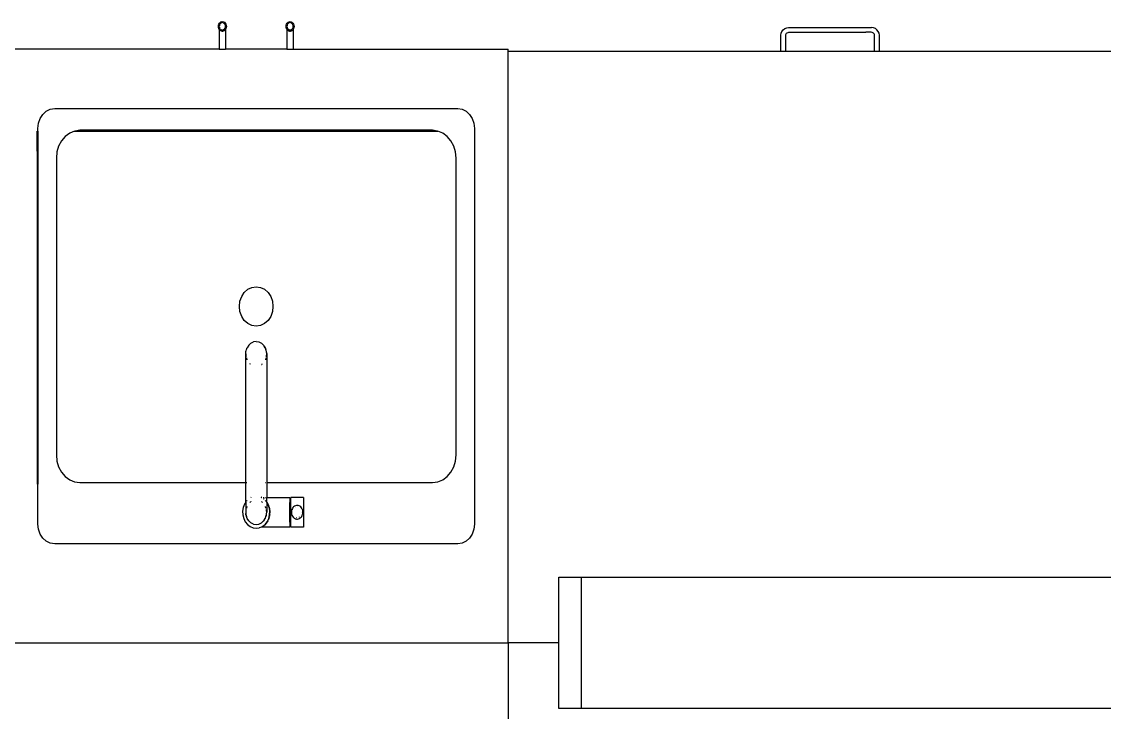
# Model space of a CAD drawing. Header units: metres. Extents: x 2.3 to 15.1, y 3 to 5.1.
# Drawn here: x 4.285 to 5.521, y 4.019 to 4.807 of the extents above; entities that cross this region are included whole.
import ezdxf

# ---------------------------------------------------------------- set-up
doc = ezdxf.new("R2010")
doc.units = ezdxf.units.M
doc.layers.add('Edges', color=7, linetype='Continuous')

# ---------------------------------------------------------------- blocks, each defined once
blk = doc.blocks.new('Chemistry Lab table pl')
at = {"layer": 'Edges'}
for p, q in [((4.513, 4.807), (4.5119, 4.8065)), ((4.513, 4.807), (4.5142, 4.8072)), ((4.5142, 4.8072), (4.5153, 4.807)), ((4.5153, 4.807), (4.5164, 4.8065)), ((4.5891, 4.8065), (4.5902, 4.807)), ((4.5902, 4.807), (4.5914, 4.8072)), ((4.5914, 4.8072), (4.5925, 4.807)), ((4.5925, 4.807), (4.5936, 4.8065)), ((4.5096, 4.8018), (4.5098, 4.8032)), ((4.5098, 4.8004), (4.5096, 4.8018)), ((4.5098, 4.8032), (4.5102, 4.8045)), ((4.5102, 4.7991), (4.5098, 4.8004)), ((4.5102, 4.8045), (4.5109, 4.8056)), ((4.5105, 4.7987), (4.5102, 4.7991)), ((4.5105, 4.7986), (4.5105, 4.7987)), ((4.5106, 4.7985), (4.5105, 4.7986)), ((4.5105, 4.7986), (4.5105, 4.7757)), ((4.5107, 4.8029), (4.5106, 4.8018)), ((4.5106, 4.8018), (4.5107, 4.8007)), ((4.5106, 4.7984), (4.5106, 4.7985)), ((4.5107, 4.7983), (4.5106, 4.7984)), ((4.511, 4.8039), (4.5107, 4.8029)), ((4.5107, 4.8007), (4.511, 4.7997)), ((4.5109, 4.798), (4.5107, 4.7983)), ((4.5109, 4.8056), (4.5119, 4.8065)), ((4.511, 4.798), (4.5109, 4.798)), ((4.5116, 4.8048), (4.511, 4.8039)), ((4.5116, 4.7988), (4.511, 4.7997)), ((4.5115, 4.7974), (4.511, 4.798)), ((4.5119, 4.7972), (4.511, 4.798)), ((4.5119, 4.7972), (4.5115, 4.7974)), ((4.5124, 4.8055), (4.5116, 4.8048)), ((4.5116, 4.7988), (4.5124, 4.7982)), ((4.5123, 4.7969), (4.5119, 4.7972)), ((4.513, 4.7966), (4.5119, 4.7972)), ((4.513, 4.7966), (4.5123, 4.7969)), ((4.5132, 4.8059), (4.5124, 4.8055)), ((4.5124, 4.7982), (4.5132, 4.7977)), ((4.5137, 4.7965), (4.513, 4.7966)), ((4.5142, 4.8061), (4.5132, 4.8059)), ((4.5132, 4.7977), (4.5142, 4.7976)), ((4.5137, 4.7965), (4.5142, 4.7965)), ((4.5151, 4.8059), (4.5142, 4.8061)), ((4.5151, 4.7977), (4.5142, 4.7976)), ((4.5146, 4.7965), (4.5142, 4.7965)), ((4.5146, 4.7965), (4.5153, 4.7966)), ((4.5151, 4.8059), (4.516, 4.8055)), ((4.5151, 4.7977), (4.516, 4.7982)), ((4.5153, 4.7966), (4.5164, 4.7972)), ((4.516, 4.7969), (4.5153, 4.7966)), ((4.5167, 4.8048), (4.516, 4.8055)), ((4.516, 4.7982), (4.5167, 4.7988)), ((4.5164, 4.7972), (4.516, 4.7969)), ((4.5164, 4.8065), (4.5174, 4.8056)), ((4.5164, 4.7972), (4.5165, 4.7973)), ((4.5165, 4.7973), (4.5168, 4.7975)), ((4.5168, 4.7974), (4.5165, 4.7973)), ((4.5167, 4.8048), (4.5173, 4.8039)), ((4.5167, 4.7988), (4.5173, 4.7997)), ((4.5168, 4.7974), (4.5174, 4.798)), ((4.5176, 4.8029), (4.5173, 4.8039)), ((4.5173, 4.7997), (4.5176, 4.8007)), ((4.5174, 4.8056), (4.5181, 4.8045)), ((4.5174, 4.798), (4.5176, 4.7983)), ((4.5177, 4.8018), (4.5176, 4.8029)), ((4.5176, 4.8007), (4.5177, 4.8018)), ((4.5177, 4.7984), (4.5176, 4.7983)), ((4.5178, 4.7986), (4.5177, 4.7985)), ((4.5177, 4.7985), (4.5177, 4.7984)), ((4.5178, 4.7987), (4.5181, 4.7991)), ((4.5178, 4.7986), (4.5178, 4.7987)), ((4.5178, 4.7986), (4.5178, 4.7757)), ((4.5181, 4.8045), (4.5186, 4.8032)), ((4.5186, 4.8004), (4.5181, 4.7991)), ((4.5186, 4.8032), (4.5187, 4.8018)), ((4.5187, 4.8018), (4.5186, 4.8004)), ((4.5868, 4.8018), (4.587, 4.8032)), ((4.587, 4.8004), (4.5868, 4.8018)), ((4.587, 4.8032), (4.5874, 4.8045)), ((4.5874, 4.7991), (4.587, 4.8004)), ((4.5874, 4.8045), (4.5881, 4.8056)), ((4.5877, 4.7987), (4.5874, 4.7991)), ((4.5877, 4.7986), (4.5877, 4.7987)), ((4.5877, 4.7986), (4.5878, 4.7985)), ((4.5877, 4.7986), (4.5877, 4.7757)), ((4.5879, 4.8029), (4.5878, 4.8018)), ((4.5878, 4.8018), (4.5879, 4.8007)), ((4.5878, 4.7985), (4.5878, 4.7984)), ((4.5878, 4.7984), (4.5879, 4.7983)), ((4.5882, 4.8039), (4.5879, 4.8029)), ((4.5879, 4.8007), (4.5882, 4.7997)), ((4.5879, 4.7983), (4.5881, 4.798)), ((4.5881, 4.8056), (4.5891, 4.8065)), ((4.5887, 4.7974), (4.5881, 4.798)), ((4.5882, 4.8039), (4.5888, 4.8048)), ((4.5882, 4.7997), (4.5888, 4.7988)), ((4.5887, 4.7974), (4.5891, 4.7972)), ((4.5888, 4.8048), (4.5896, 4.8055)), ((4.5888, 4.7988), (4.5896, 4.7982)), ((4.5891, 4.7972), (4.5895, 4.7969)), ((4.5902, 4.7966), (4.5891, 4.7972)), ((4.5895, 4.7969), (4.5902, 4.7966)), ((4.5904, 4.8059), (4.5896, 4.8055)), ((4.5896, 4.7982), (4.5904, 4.7977)), ((4.5909, 4.7965), (4.5902, 4.7966)), ((4.5914, 4.8061), (4.5904, 4.8059)), ((4.5914, 4.7976), (4.5904, 4.7977)), ((4.5909, 4.7965), (4.5914, 4.7965)), ((4.5923, 4.8059), (4.5914, 4.8061)), ((4.5914, 4.7976), (4.5923, 4.7977)), ((4.5914, 4.7965), (4.5918, 4.7965)), ((4.5918, 4.7965), (4.5923, 4.7966)), ((4.5932, 4.8055), (4.5923, 4.8059)), ((4.5932, 4.7982), (4.5923, 4.7977)), ((4.5923, 4.7966), (4.5925, 4.7966)), ((4.5925, 4.7966), (4.5932, 4.7969)), ((4.5939, 4.8048), (4.5932, 4.8055)), ((4.5932, 4.7982), (4.5939, 4.7988)), ((4.5932, 4.7969), (4.5936, 4.7972)), ((4.5936, 4.8065), (4.5946, 4.8056)), ((4.5936, 4.7972), (4.5946, 4.798)), ((4.5936, 4.7972), (4.594, 4.7974)), ((4.5945, 4.8039), (4.5939, 4.8048)), ((4.5945, 4.7997), (4.5939, 4.7988)), ((4.594, 4.7974), (4.5946, 4.798)), ((4.5948, 4.8029), (4.5945, 4.8039)), ((4.5945, 4.7997), (4.5948, 4.8007)), ((4.5946, 4.8056), (4.5953, 4.8045)), ((4.5946, 4.798), (4.5948, 4.7983)), ((4.595, 4.8018), (4.5948, 4.8029)), ((4.5948, 4.8007), (4.595, 4.8018)), ((4.5948, 4.7983), (4.5949, 4.7984)), ((4.5949, 4.7985), (4.595, 4.7986)), ((4.5949, 4.7984), (4.5949, 4.7985)), ((4.595, 4.7987), (4.5953, 4.7991)), ((4.595, 4.7986), (4.595, 4.7987)), ((4.595, 4.7986), (4.595, 4.7757)), ((4.5953, 4.8045), (4.5958, 4.8032)), ((4.5958, 4.8004), (4.5953, 4.7991)), ((4.5958, 4.8032), (4.5959, 4.8018)), ((4.5959, 4.8018), (4.5958, 4.8004)), ((5.1519, 4.7939), (5.1528, 4.796)), ((5.1528, 4.796), (5.1542, 4.7979)), ((5.1542, 4.7979), (5.1561, 4.7994)), ((5.1561, 4.7994), (5.1582, 4.8003)), ((5.1581, 4.794), (5.1588, 4.7946)), ((5.1582, 4.8003), (5.1604, 4.8005)), ((5.1588, 4.7946), (5.1597, 4.7949)), ((5.1597, 4.7949), (5.1607, 4.7951)), ((5.1604, 4.8005), (5.2551, 4.8005)), ((5.1607, 4.7951), (5.1668, 4.7951)), ((5.2486, 4.795), (5.1668, 4.795)), ((5.2547, 4.7951), (5.2486, 4.7951)), ((5.2558, 4.7949), (5.2547, 4.7951)), ((5.2572, 4.8003), (5.2551, 4.8005)), ((5.2566, 4.7946), (5.2558, 4.7949)), ((5.2574, 4.794), (5.2566, 4.7946)), ((5.2594, 4.7994), (5.2572, 4.8003)), ((5.2612, 4.7979), (5.2594, 4.7994)), ((5.2627, 4.796), (5.2612, 4.7979)), ((5.2636, 4.7939), (5.2627, 4.796)), ((5.1516, 4.7917), (5.1519, 4.7939)), ((5.1516, 4.7734), (5.1516, 4.7917)), ((5.157, 4.7913), (5.1572, 4.7924)), ((5.157, 4.7734), (5.157, 4.7913)), ((5.1572, 4.7924), (5.1575, 4.7933)), ((5.1575, 4.7933), (5.1581, 4.794)), ((5.2579, 4.7933), (5.2574, 4.794)), ((5.2583, 4.7924), (5.2579, 4.7933)), ((5.2584, 4.7913), (5.2583, 4.7924)), ((5.2584, 4.7734), (5.2584, 4.7913)), ((5.2639, 4.7917), (5.2636, 4.7939)), ((5.2639, 4.7734), (5.2639, 4.7917)), ((4.5105, 4.7757), (4.2676, 4.7757)), ((4.5105, 4.7757), (4.5178, 4.7757)), ((4.5877, 4.7757), (4.5178, 4.7757)), ((4.5877, 4.7757), (4.595, 4.7757)), ((4.595, 4.7757), (4.8403, 4.7757)), ((4.8403, 4.7734), (4.8403, 4.7757)), ((4.8403, 4.7734), (5.1516, 4.7734)), ((4.8403, 4.0984), (4.8403, 4.7734)), ((5.1516, 4.7734), (5.157, 4.7734)), ((5.157, 4.7734), (5.2584, 4.7734)), ((5.2584, 4.7734), (5.2639, 4.7734)), ((5.2639, 4.7734), (5.7851, 4.7734)), ((4.3178, 4.7072), (4.3228, 4.708)), ((4.3228, 4.708), (4.7828, 4.708)), ((4.7828, 4.708), (4.7877, 4.7072)), ((4.3042, 4.6913), (4.3062, 4.6967)), ((4.3062, 4.6967), (4.3092, 4.7014)), ((4.3092, 4.7014), (4.3132, 4.705)), ((4.3132, 4.705), (4.3178, 4.7072)), ((4.7877, 4.7072), (4.7923, 4.705)), ((4.7923, 4.705), (4.7963, 4.7014)), ((4.7963, 4.7014), (4.7994, 4.6967)), ((4.7994, 4.6967), (4.8013, 4.6913)), ((4.3036, 4.6854), (4.3042, 4.6913)), ((4.3036, 4.6824), (4.3036, 4.6854)), ((4.3515, 4.6832), (4.3461, 4.6824)), ((4.754, 4.6832), (4.3515, 4.6832)), ((4.7594, 4.6824), (4.754, 4.6832)), ((4.8013, 4.6913), (4.8019, 4.6854)), ((4.8019, 4.6854), (4.8019, 4.2339)), ((4.3026, 4.6824), (4.3036, 4.6824)), ((4.3026, 4.6636), (4.3026, 4.6824)), ((4.3036, 4.6824), (4.3036, 4.6635)), ((4.3305, 4.6713), (4.3273, 4.6653)), ((4.3348, 4.6763), (4.3305, 4.6713)), ((4.3399, 4.68), (4.3348, 4.6763)), ((4.3455, 4.6824), (4.3399, 4.68)), ((4.3455, 4.6824), (4.3461, 4.6824)), ((4.3461, 4.6824), (4.7594, 4.6824)), ((4.7594, 4.6824), (4.76, 4.6824)), ((4.7656, 4.68), (4.76, 4.6824)), ((4.7707, 4.6763), (4.7656, 4.68)), ((4.775, 4.6713), (4.7707, 4.6763)), ((4.7782, 4.6653), (4.775, 4.6713)), ((4.3031, 4.6635), (4.3026, 4.6636)), ((4.3026, 4.6594), (4.3026, 4.6636)), ((4.3031, 4.6593), (4.3026, 4.6594)), ((4.3026, 4.6594), (4.3026, 4.2794)), ((4.3036, 4.6635), (4.3035, 4.6635)), ((4.3036, 4.6593), (4.3035, 4.6593)), ((4.3036, 4.6635), (4.3036, 4.6593)), ((4.3036, 4.6593), (4.3036, 4.2794)), ((4.3253, 4.6586), (4.3247, 4.6516)), ((4.3273, 4.6653), (4.3253, 4.6586)), ((4.7802, 4.6586), (4.7782, 4.6653)), ((4.7808, 4.6516), (4.7802, 4.6586)), ((4.3247, 4.6516), (4.3247, 4.3129)), ((4.7808, 4.3129), (4.7808, 4.6516)), ((4.5362, 4.4935), (4.5392, 4.4982)), ((4.5392, 4.4982), (4.5432, 4.5018)), ((4.5432, 4.5018), (4.5478, 4.504)), ((4.5478, 4.504), (4.5528, 4.5048)), ((4.5528, 4.5048), (4.5577, 4.504)), ((4.5577, 4.504), (4.5623, 4.5018)), ((4.5623, 4.5018), (4.5663, 4.4982)), ((4.5663, 4.4982), (4.5694, 4.4935)), ((4.5336, 4.4822), (4.5342, 4.4881)), ((4.5342, 4.4881), (4.5362, 4.4935)), ((4.5694, 4.4935), (4.5713, 4.4881)), ((4.5713, 4.4881), (4.5719, 4.4822)), ((4.5342, 4.4764), (4.5336, 4.4822)), ((4.5362, 4.4709), (4.5342, 4.4764)), ((4.5713, 4.4764), (4.5694, 4.4709)), ((4.5719, 4.4822), (4.5713, 4.4764)), ((4.5392, 4.4663), (4.5362, 4.4709)), ((4.5432, 4.4627), (4.5392, 4.4663)), ((4.5478, 4.4604), (4.5432, 4.4627)), ((4.5623, 4.4627), (4.5577, 4.4604)), ((4.5663, 4.4663), (4.5623, 4.4627)), ((4.5694, 4.4709), (4.5663, 4.4663)), ((4.5528, 4.4597), (4.5478, 4.4604)), ((4.5577, 4.4604), (4.5528, 4.4597)), ((4.5443, 4.438), (4.5424, 4.4351)), ((4.5443, 4.438), (4.5468, 4.4403)), ((4.5468, 4.4403), (4.5497, 4.4417)), ((4.5528, 4.4422), (4.5497, 4.4417)), ((4.5528, 4.4422), (4.5559, 4.4417)), ((4.5559, 4.4417), (4.5587, 4.4403)), ((4.5612, 4.438), (4.5587, 4.4403)), ((4.5617, 4.4373), (4.5612, 4.438)), ((4.5618, 4.4371), (4.5617, 4.4373)), ((4.562, 4.4368), (4.5618, 4.4371)), ((4.562, 4.4368), (4.5626, 4.436)), ((4.5631, 4.4351), (4.562, 4.4368)), ((4.5626, 4.436), (4.5631, 4.4351)), ((4.5408, 4.428), (4.5411, 4.4313)), ((4.5408, 4.428), (4.5409, 4.4296)), ((4.5408, 4.428), (4.5408, 4.4279)), ((4.5408, 4.4279), (4.541, 4.4263)), ((4.5408, 4.2813), (4.5408, 4.4279)), ((4.5409, 4.4296), (4.5411, 4.4313)), ((4.541, 4.4263), (4.5411, 4.4248)), ((4.5412, 4.4315), (4.5411, 4.4313)), ((4.5411, 4.4313), (4.5411, 4.4313)), ((4.5412, 4.4317), (4.5416, 4.433)), ((4.5412, 4.4317), (4.5412, 4.4315)), ((4.5415, 4.4236), (4.5415, 4.4234)), ((4.5417, 4.4331), (4.5416, 4.433)), ((4.5417, 4.4331), (4.542, 4.4339)), ((4.542, 4.4339), (4.5422, 4.4345)), ((4.5424, 4.4351), (4.5422, 4.4347)), ((4.5422, 4.4347), (4.5422, 4.4345)), ((4.5633, 4.4347), (4.5631, 4.4351)), ((4.5633, 4.4346), (4.5633, 4.4347)), ((4.5633, 4.4346), (4.5639, 4.4331)), ((4.5638, 4.4331), (4.5633, 4.4346)), ((4.5643, 4.4317), (4.5638, 4.4331)), ((4.5643, 4.4317), (4.5639, 4.4331)), ((4.564, 4.4234), (4.564, 4.4236)), ((4.5643, 4.4315), (4.5643, 4.4317)), ((4.5644, 4.4313), (4.5643, 4.4315)), ((4.5646, 4.4296), (4.5644, 4.4313)), ((4.5647, 4.4282), (4.5644, 4.4313)), ((4.5644, 4.4248), (4.5645, 4.4263)), ((4.5645, 4.4263), (4.5647, 4.4279)), ((4.5646, 4.4296), (4.5647, 4.4282)), ((4.5647, 4.428), (4.5647, 4.4282)), ((4.5647, 4.428), (4.5647, 4.4279)), ((4.5647, 4.428), (4.5647, 4.428)), ((4.5647, 4.4279), (4.5647, 4.2813)), ((4.5416, 4.4232), (4.5422, 4.4215)), ((4.5463, 4.4163), (4.5456, 4.4169)), ((4.5465, 4.416), (4.5467, 4.4159)), ((4.5588, 4.4159), (4.559, 4.416)), ((4.5592, 4.4163), (4.5599, 4.4169)), ((4.5639, 4.4232), (4.5633, 4.4215)), ((4.3247, 4.3129), (4.3253, 4.3059)), ((4.7802, 4.3059), (4.7808, 4.3129)), ((4.3253, 4.3059), (4.3273, 4.2992)), ((4.7782, 4.2992), (4.7802, 4.3059)), ((4.3273, 4.2992), (4.3305, 4.2932)), ((4.3305, 4.2932), (4.3348, 4.2882)), ((4.3348, 4.2882), (4.3399, 4.2844)), ((4.7656, 4.2844), (4.7707, 4.2882)), ((4.7707, 4.2882), (4.775, 4.2932)), ((4.775, 4.2932), (4.7782, 4.2992)), ((4.3026, 4.2794), (4.3036, 4.2794)), ((4.3036, 4.2339), (4.3036, 4.2794)), ((4.3399, 4.2844), (4.3455, 4.2821)), ((4.3455, 4.2821), (4.3515, 4.2813)), ((4.3515, 4.2813), (4.5408, 4.2813)), ((4.5408, 4.2813), (4.5411, 4.2813)), ((4.5408, 4.259), (4.5408, 4.2813)), ((4.5416, 4.2813), (4.5422, 4.2813)), ((4.5633, 4.2813), (4.5639, 4.2813)), ((4.5644, 4.2813), (4.5647, 4.2813)), ((4.5647, 4.2813), (4.754, 4.2813)), ((4.5647, 4.2813), (4.5647, 4.2644)), ((4.754, 4.2813), (4.76, 4.2821)), ((4.76, 4.2821), (4.7656, 4.2844)), ((4.5471, 4.2645), (4.5465, 4.2641)), ((4.559, 4.2641), (4.5584, 4.2645)), ((4.5587, 4.2644), (4.5584, 4.2645)), ((4.5584, 4.2645), (4.5584, 4.2645)), ((4.5588, 4.2643), (4.5587, 4.2644)), ((4.5588, 4.2643), (4.559, 4.2644)), ((4.5588, 4.2643), (4.559, 4.2643)), ((4.5607, 4.2644), (4.5609, 4.2644)), ((4.5615, 4.2644), (4.5618, 4.2644)), ((4.5633, 4.2644), (4.5639, 4.2644)), ((4.5644, 4.2644), (4.5647, 4.2644)), ((4.5647, 4.2644), (4.5911, 4.2644)), ((4.5647, 4.2591), (4.5647, 4.2644)), ((4.5911, 4.2644), (4.5911, 4.2587)), ((4.6067, 4.2644), (4.5923, 4.2644)), ((4.5923, 4.2587), (4.5923, 4.2644)), ((4.6067, 4.2644), (4.6067, 4.2305)), ((4.5378, 4.2527), (4.5372, 4.2485)), ((4.5393, 4.2566), (4.5378, 4.2527)), ((4.5408, 4.259), (4.5393, 4.2566)), ((4.5412, 4.2597), (4.5408, 4.259)), ((4.5408, 4.259), (4.5408, 4.2476)), ((4.5411, 4.2507), (4.541, 4.2492)), ((4.5415, 4.2521), (4.5415, 4.2519)), ((4.5422, 4.2608), (4.5416, 4.2602)), ((4.5422, 4.2539), (4.5416, 4.2522)), ((4.5456, 4.2586), (4.5463, 4.2592)), ((4.5467, 4.2596), (4.5465, 4.2595)), ((4.559, 4.2595), (4.5588, 4.2596)), ((4.5599, 4.2586), (4.5592, 4.2592)), ((4.5613, 4.2628), (4.5612, 4.2628)), ((4.5612, 4.2628), (4.5613, 4.2628)), ((4.5618, 4.2624), (4.5613, 4.2628)), ((4.5618, 4.2623), (4.5618, 4.2624)), ((4.5639, 4.2602), (4.5633, 4.2609)), ((4.5633, 4.2609), (4.5639, 4.2602)), ((4.5639, 4.2602), (4.5633, 4.2608)), ((4.5639, 4.2522), (4.5633, 4.2539)), ((4.564, 4.2519), (4.564, 4.2521)), ((4.5643, 4.2598), (4.5647, 4.2591)), ((4.5647, 4.259), (4.5643, 4.2597)), ((4.5643, 4.2597), (4.5647, 4.2591)), ((4.5645, 4.2492), (4.5644, 4.2507)), ((4.5647, 4.259), (4.5647, 4.2591)), ((4.5651, 4.2586), (4.5647, 4.2591)), ((4.566, 4.257), (4.5647, 4.259)), ((4.5647, 4.259), (4.5647, 4.2476)), ((4.566, 4.257), (4.5651, 4.2586)), ((4.5651, 4.2586), (4.566, 4.2571)), ((4.566, 4.2571), (4.5661, 4.2568)), ((4.5661, 4.2568), (4.566, 4.257)), ((4.5661, 4.2568), (4.5662, 4.2567)), ((4.5662, 4.2566), (4.5662, 4.2567)), ((4.5663, 4.2563), (4.5662, 4.2566)), ((4.5676, 4.2529), (4.5663, 4.2563)), ((4.5663, 4.2563), (4.5669, 4.2551)), ((4.5675, 4.2534), (4.5669, 4.2551)), ((4.5675, 4.2534), (4.5676, 4.2529)), ((4.5676, 4.2529), (4.5677, 4.2527)), ((4.5677, 4.2523), (4.5677, 4.2527)), ((4.5677, 4.2523), (4.5678, 4.2522)), ((4.5683, 4.2485), (4.5678, 4.2522)), ((4.5678, 4.2522), (4.568, 4.2511)), ((4.568, 4.2511), (4.5682, 4.2495)), ((4.5923, 4.2587), (4.5911, 4.2587)), ((4.5911, 4.2362), (4.5911, 4.2587)), ((4.5923, 4.2362), (4.5923, 4.2587)), ((4.5935, 4.2506), (4.5931, 4.2493)), ((4.594, 4.2518), (4.5935, 4.2506)), ((4.5947, 4.2528), (4.594, 4.2518)), ((4.5955, 4.2537), (4.5947, 4.2528)), ((4.5965, 4.2544), (4.5955, 4.2537)), ((4.5975, 4.2549), (4.5965, 4.2544)), ((4.5986, 4.2551), (4.5975, 4.2549)), ((4.598, 4.2534), (4.598, 4.2534)), ((4.5995, 4.2552), (4.5986, 4.2551)), ((4.6006, 4.2551), (4.5995, 4.2552)), ((4.5996, 4.2537), (4.5995, 4.2537)), ((4.6017, 4.2548), (4.6006, 4.2551)), ((4.6027, 4.2542), (4.6017, 4.2548)), ((4.6036, 4.2535), (4.6027, 4.2542)), ((4.6044, 4.2525), (4.6036, 4.2535)), ((4.6051, 4.2515), (4.6044, 4.2525)), ((4.6051, 4.2515), (4.6056, 4.2503)), ((4.5372, 4.2485), (4.5374, 4.2443)), ((4.5374, 4.2443), (4.5385, 4.2402)), ((4.5385, 4.2402), (4.5403, 4.2365)), ((4.541, 4.2492), (4.5408, 4.2476)), ((4.5408, 4.2475), (4.5408, 4.2476)), ((4.5408, 4.2474), (4.5408, 4.2475)), ((4.5408, 4.2474), (4.5408, 4.2473)), ((4.5408, 4.2473), (4.5409, 4.2459)), ((4.5408, 4.2473), (4.5411, 4.2442)), ((4.5411, 4.2442), (4.5409, 4.2459)), ((4.5412, 4.244), (4.5411, 4.2442)), ((4.5412, 4.244), (4.5412, 4.2438)), ((4.5412, 4.2438), (4.5416, 4.2426)), ((4.5416, 4.2426), (4.5416, 4.2425)), ((4.5416, 4.2425), (4.5417, 4.2424)), ((4.5424, 4.2404), (4.5417, 4.2424)), ((4.5443, 4.2375), (4.5424, 4.2404)), ((4.5618, 4.2383), (4.5616, 4.238)), ((4.5616, 4.238), (4.5618, 4.2382)), ((4.5618, 4.2382), (4.5626, 4.2395)), ((4.562, 4.2387), (4.5631, 4.2404)), ((4.5626, 4.2395), (4.5631, 4.2404)), ((4.5631, 4.2404), (4.5633, 4.2408)), ((4.5633, 4.2408), (4.5639, 4.2424)), ((4.5633, 4.2408), (4.5638, 4.2424)), ((4.5633, 4.2408), (4.5633, 4.2408)), ((4.5638, 4.2424), (4.5643, 4.2438)), ((4.5643, 4.2438), (4.5639, 4.2424)), ((4.5643, 4.2438), (4.5643, 4.244)), ((4.5643, 4.244), (4.5644, 4.244)), ((4.5644, 4.244), (4.5646, 4.2459)), ((4.5644, 4.244), (4.5645, 4.2457)), ((4.5647, 4.2476), (4.5645, 4.2492)), ((4.5645, 4.2457), (4.5647, 4.2474)), ((4.5646, 4.2459), (4.5647, 4.2474)), ((4.5647, 4.2474), (4.5647, 4.2476)), ((4.5652, 4.2365), (4.5671, 4.2402)), ((4.566, 4.2378), (4.5666, 4.239)), ((4.5671, 4.2402), (4.5666, 4.239)), ((4.5671, 4.2402), (4.5681, 4.2443)), ((4.5675, 4.2414), (4.5671, 4.2402)), ((4.5675, 4.2414), (4.5678, 4.2428)), ((4.5681, 4.2443), (4.5678, 4.2428)), ((4.5681, 4.2443), (4.5683, 4.2485)), ((4.5682, 4.2454), (4.5681, 4.2443)), ((4.5683, 4.2485), (4.5682, 4.2495)), ((4.5682, 4.2454), (4.5683, 4.2469)), ((4.5683, 4.2485), (4.5683, 4.2469)), ((4.5931, 4.2493), (4.5929, 4.248)), ((4.5929, 4.248), (4.5929, 4.2467)), ((4.5929, 4.2467), (4.5931, 4.2454)), ((4.5931, 4.2454), (4.5935, 4.2442)), ((4.5935, 4.2442), (4.5941, 4.243)), ((4.5941, 4.243), (4.5948, 4.242)), ((4.5947, 4.2502), (4.5947, 4.2501)), ((4.5948, 4.242), (4.5956, 4.2411)), ((4.5956, 4.2411), (4.5966, 4.2405)), ((4.5966, 4.2405), (4.5977, 4.24)), ((4.5977, 4.24), (4.5988, 4.2397)), ((4.5985, 4.2413), (4.5986, 4.2413)), ((4.5988, 4.2397), (4.5999, 4.2397)), ((4.5999, 4.2397), (4.601, 4.2399)), ((4.601, 4.2399), (4.6021, 4.2403)), ((4.6021, 4.242), (4.6022, 4.2421)), ((4.6021, 4.242), (4.6021, 4.242)), ((4.6021, 4.2403), (4.6031, 4.2409)), ((4.6031, 4.2409), (4.604, 4.2417)), ((4.604, 4.2417), (4.6047, 4.2427)), ((4.6047, 4.2427), (4.6053, 4.2438)), ((4.6048, 4.2474), (4.6048, 4.2474)), ((4.6053, 4.2438), (4.6057, 4.2451)), ((4.6056, 4.2503), (4.6059, 4.249)), ((4.606, 4.2464), (4.6057, 4.2451)), ((4.6061, 4.2477), (4.6059, 4.249)), ((4.606, 4.2464), (4.6061, 4.2477)), ((4.3042, 4.2281), (4.3036, 4.2339)), ((4.3062, 4.2226), (4.3042, 4.2281)), ((4.5403, 4.2365), (4.5427, 4.2334)), ((4.5427, 4.2334), (4.5458, 4.231)), ((4.5468, 4.2352), (4.5443, 4.2375)), ((4.5458, 4.231), (4.5492, 4.2296)), ((4.5497, 4.2338), (4.5468, 4.2352)), ((4.5492, 4.2296), (4.5528, 4.2291)), ((4.5497, 4.2338), (4.5528, 4.2333)), ((4.5528, 4.2333), (4.5559, 4.2338)), ((4.5528, 4.2291), (4.5563, 4.2296)), ((4.5559, 4.2338), (4.5587, 4.2352)), ((4.5587, 4.2305), (4.5563, 4.2296)), ((4.5612, 4.2375), (4.5587, 4.2352)), ((4.5588, 4.2305), (4.5587, 4.2305)), ((4.5588, 4.2305), (4.559, 4.2306)), ((4.5911, 4.2305), (4.5588, 4.2305)), ((4.5591, 4.2307), (4.559, 4.2307)), ((4.559, 4.2307), (4.559, 4.2306)), ((4.5597, 4.231), (4.5591, 4.2307)), ((4.5597, 4.231), (4.5598, 4.2311)), ((4.5598, 4.2311), (4.5628, 4.2334)), ((4.5598, 4.2311), (4.5607, 4.2317)), ((4.5617, 4.2324), (4.5607, 4.2317)), ((4.5609, 4.2373), (4.5616, 4.238)), ((4.5612, 4.2375), (4.5616, 4.238)), ((4.5628, 4.2334), (4.5617, 4.2324)), ((4.5628, 4.2334), (4.5652, 4.2365)), ((4.564, 4.2348), (4.5628, 4.2334)), ((4.5652, 4.2365), (4.564, 4.2348)), ((4.566, 4.2378), (4.5652, 4.2365)), ((4.5923, 4.2362), (4.5911, 4.2362)), ((4.5911, 4.2362), (4.5911, 4.2305)), ((4.5923, 4.2305), (4.5923, 4.2362)), ((4.6067, 4.2305), (4.5923, 4.2305)), ((4.8013, 4.2281), (4.7994, 4.2226)), ((4.8019, 4.2339), (4.8013, 4.2281)), ((4.3092, 4.2179), (4.3062, 4.2226)), ((4.3132, 4.2143), (4.3092, 4.2179)), ((4.3178, 4.2121), (4.3132, 4.2143)), ((4.7923, 4.2143), (4.7877, 4.2121)), ((4.7963, 4.2179), (4.7923, 4.2143)), ((4.7994, 4.2226), (4.7963, 4.2179)), ((4.3228, 4.2113), (4.3178, 4.2121)), ((4.7828, 4.2113), (4.3228, 4.2113)), ((4.7877, 4.2121), (4.7828, 4.2113)), ((4.8981, 4.1734), (4.9239, 4.1734)), ((4.8981, 4.0984), (4.8981, 4.1734)), ((4.9239, 4.0234), (4.9239, 4.1734)), ((4.9239, 4.1734), (5.825, 4.1734)), ((4.2676, 4.0984), (4.8403, 4.0984)), ((4.8981, 4.0984), (4.8403, 4.0984)), ((4.8403, 4.0984), (4.8403, 3.4234)), ((4.8981, 4.0234), (4.8981, 4.0984)), ((4.9239, 4.0234), (4.8981, 4.0234)), ((5.825, 4.0234), (4.9239, 4.0234))]:
    blk.add_line(p, q, dxfattribs=at)

msp = doc.modelspace()

# ---------------------------------------------------------------- block references
msp.add_blockref('Chemistry Lab table pl', (0, 0))

doc.saveas('drawing.dxf')
